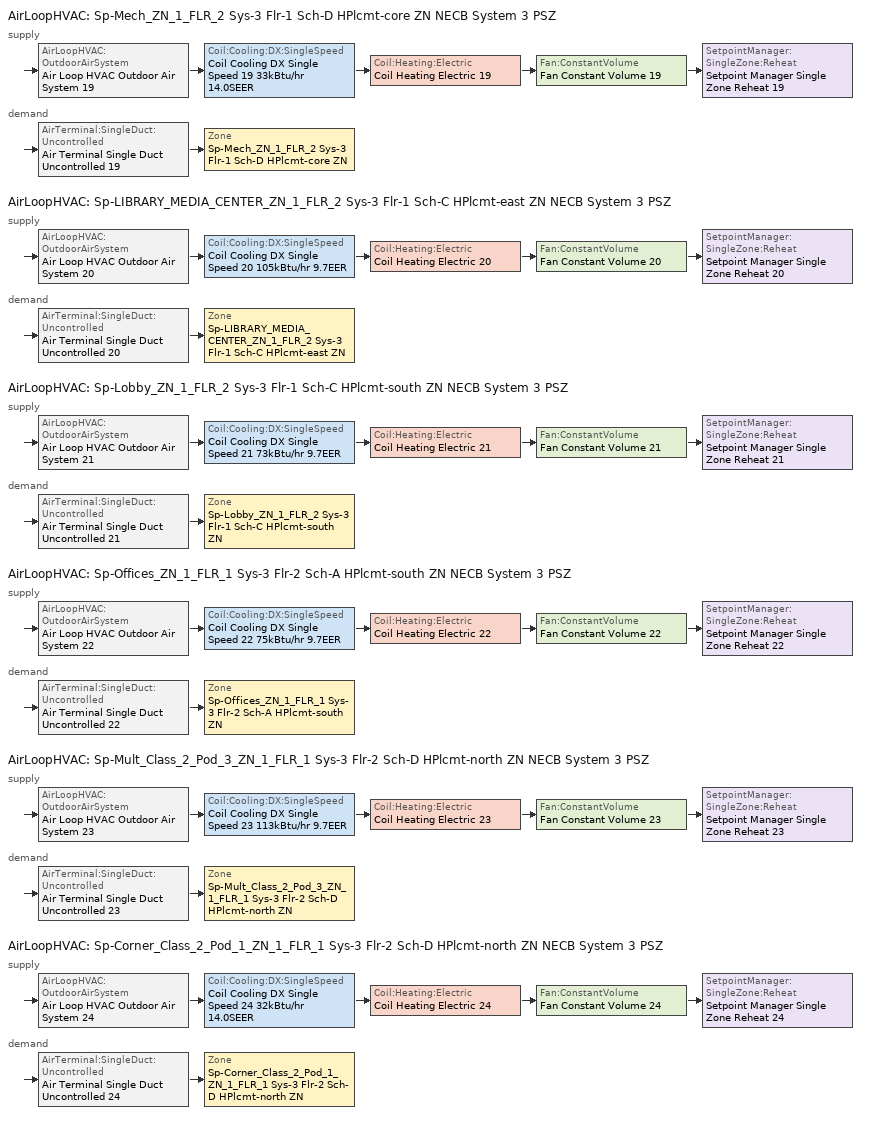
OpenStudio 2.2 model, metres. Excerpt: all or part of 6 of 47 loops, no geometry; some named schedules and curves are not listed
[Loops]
AirLoopHVAC 'Sp-Mech_ZN_1_FLR_2 Sys-3 Flr-1 Sch-D HPlcmt-core ZN NECB System 3 PSZ'
 supply: AirLoopHVAC:OutdoorAirSystem 'Air Loop HVAC Outdoor Air System 19' > Coil:Cooling:DX:SingleSpeed 'Coil Cooling DX Single Speed 19 33kBtu/hr 14.0SEER' > Coil:Heating:Electric 'Coil Heating Electric 19' > Fan:ConstantVolume 'Fan Constant Volume 19' > SetpointManager:SingleZone:Reheat 'Setpoint Manager Single Zone Reheat 19'
 demand: AirTerminal:SingleDuct:Uncontrolled 'Air Terminal Single Duct Uncontrolled 19' > Zone 'Sp-Mech_ZN_1_FLR_2 Sys-3 Flr-1 Sch-D HPlcmt-core ZN'
AirLoopHVAC 'Sp-LIBRARY_MEDIA_CENTER_ZN_1_FLR_2 Sys-3 Flr-1 Sch-C HPlcmt-east ZN NECB System 3 PSZ'
 supply: AirLoopHVAC:OutdoorAirSystem 'Air Loop HVAC Outdoor Air System 20' > Coil:Cooling:DX:SingleSpeed 'Coil Cooling DX Single Speed 20 105kBtu/hr 9.7EER' > Coil:Heating:Electric 'Coil Heating Electric 20' > Fan:ConstantVolume 'Fan Constant Volume 20' > SetpointManager:SingleZone:Reheat 'Setpoint Manager Single Zone Reheat 20'
 demand: AirTerminal:SingleDuct:Uncontrolled 'Air Terminal Single Duct Uncontrolled 20' > Zone 'Sp-LIBRARY_MEDIA_CENTER_ZN_1_FLR_2 Sys-3 Flr-1 Sch-C HPlcmt-east ZN'
AirLoopHVAC 'Sp-Lobby_ZN_1_FLR_2 Sys-3 Flr-1 Sch-C HPlcmt-south ZN NECB System 3 PSZ'
 supply: AirLoopHVAC:OutdoorAirSystem 'Air Loop HVAC Outdoor Air System 21' > Coil:Cooling:DX:SingleSpeed 'Coil Cooling DX Single Speed 21 73kBtu/hr 9.7EER' > Coil:Heating:Electric 'Coil Heating Electric 21' > Fan:ConstantVolume 'Fan Constant Volume 21' > SetpointManager:SingleZone:Reheat 'Setpoint Manager Single Zone Reheat 21'
 demand: AirTerminal:SingleDuct:Uncontrolled 'Air Terminal Single Duct Uncontrolled 21' > Zone 'Sp-Lobby_ZN_1_FLR_2 Sys-3 Flr-1 Sch-C HPlcmt-south ZN'
AirLoopHVAC 'Sp-Offices_ZN_1_FLR_1 Sys-3 Flr-2 Sch-A HPlcmt-south ZN NECB System 3 PSZ'
 supply: AirLoopHVAC:OutdoorAirSystem 'Air Loop HVAC Outdoor Air System 22' > Coil:Cooling:DX:SingleSpeed 'Coil Cooling DX Single Speed 22 75kBtu/hr 9.7EER' > Coil:Heating:Electric 'Coil Heating Electric 22' > Fan:ConstantVolume 'Fan Constant Volume 22' > SetpointManager:SingleZone:Reheat 'Setpoint Manager Single Zone Reheat 22'
 demand: AirTerminal:SingleDuct:Uncontrolled 'Air Terminal Single Duct Uncontrolled 22' > Zone 'Sp-Offices_ZN_1_FLR_1 Sys-3 Flr-2 Sch-A HPlcmt-south ZN'
AirLoopHVAC 'Sp-Mult_Class_2_Pod_3_ZN_1_FLR_1 Sys-3 Flr-2 Sch-D HPlcmt-north ZN NECB System 3 PSZ'
 supply: AirLoopHVAC:OutdoorAirSystem 'Air Loop HVAC Outdoor Air System 23' > Coil:Cooling:DX:SingleSpeed 'Coil Cooling DX Single Speed 23 113kBtu/hr 9.7EER' > Coil:Heating:Electric 'Coil Heating Electric 23' > Fan:ConstantVolume 'Fan Constant Volume 23' > SetpointManager:SingleZone:Reheat 'Setpoint Manager Single Zone Reheat 23'
 demand: AirTerminal:SingleDuct:Uncontrolled 'Air Terminal Single Duct Uncontrolled 23' > Zone 'Sp-Mult_Class_2_Pod_3_ZN_1_FLR_1 Sys-3 Flr-2 Sch-D HPlcmt-north ZN'
AirLoopHVAC 'Sp-Corner_Class_2_Pod_1_ZN_1_FLR_1 Sys-3 Flr-2 Sch-D HPlcmt-north ZN NECB System 3 PSZ'
 supply: AirLoopHVAC:OutdoorAirSystem 'Air Loop HVAC Outdoor Air System 24' > Coil:Cooling:DX:SingleSpeed 'Coil Cooling DX Single Speed 24 32kBtu/hr 14.0SEER' > Coil:Heating:Electric 'Coil Heating Electric 24' > Fan:ConstantVolume 'Fan Constant Volume 24' > SetpointManager:SingleZone:Reheat 'Setpoint Manager Single Zone Reheat 24'
 demand: AirTerminal:SingleDuct:Uncontrolled 'Air Terminal Single Duct Uncontrolled 24' > Zone 'Sp-Corner_Class_2_Pod_1_ZN_1_FLR_1 Sys-3 Flr-2 Sch-D HPlcmt-north ZN'
[Sizing:Zone] Zone Cooling Design Supply Air Temperature Input Method=SupplyAirTemperature; Zone Cooling Design Supply Air Temperature {C}=13; Zone Cooling Design Supply Air Temperature Difference {deltaC}=11.11; Zone Heating Design Supply Air Temperature Input Method=SupplyAirTemperature; Zone Heating Design Supply Air Temperature {C}=43; Zone Heating Design Supply Air Temperature Difference {deltaC}=11.11; Zone Cooling Design Supply Air Humidity Ratio {kg-H2O/kg-air}=0.0085; Zone Heating Design Supply Air Humidity Ratio {kg-H2O/kg-air}=0.008; Zone Heating Sizing Factor=1.3; Zone Cooling Sizing Factor=1.1; Cooling Design Air Flow Method=DesignDay; Heating Design Air Flow Method=DesignDay; Account for Dedicated Outdoor Air System=No; Dedicated Outdoor Air System Control Strategy=NeutralSupplyAir; Dedicated Outdoor Air Low Setpoint Temperature for Design {C}=autosize; Dedicated Outdoor Air High Setpoint Temperature for Design {C}=autosize
Sp-Mech_ZN_1_FLR_2 Sys-3 Flr-1 Sch-D HPlcmt-core ZN; Sp-LIBRARY_MEDIA_CENTER_ZN_1_FLR_2 Sys-3 Flr-1 Sch-C HPlcmt-east ZN; Sp-Lobby_ZN_1_FLR_2 Sys-3 Flr-1 Sch-C HPlcmt-south ZN; Sp-Offices_ZN_1_FLR_1 Sys-3 Flr-2 Sch-A HPlcmt-south ZN; Sp-Mult_Class_2_Pod_3_ZN_1_FLR_1 Sys-3 Flr-2 Sch-D HPlcmt-north ZN; Sp-Corner_Class_2_Pod_1_ZN_1_FLR_1 Sys-3 Flr-2 Sch-D HPlcmt-north ZN
[Zone equipment]
Sp-Mech_ZN_1_FLR_2 Sys-3 Flr-1 Sch-D HPlcmt-core ZN: Air Terminal Single Duct Uncontrolled 19, Zone HVAC Baseboard Convective Electric 19
Sp-LIBRARY_MEDIA_CENTER_ZN_1_FLR_2 Sys-3 Flr-1 Sch-C HPlcmt-east ZN: Air Terminal Single Duct Uncontrolled 20, Zone HVAC Baseboard Convective Electric 20
Sp-Lobby_ZN_1_FLR_2 Sys-3 Flr-1 Sch-C HPlcmt-south ZN: Air Terminal Single Duct Uncontrolled 21, Zone HVAC Baseboard Convective Electric 21
Sp-Offices_ZN_1_FLR_1 Sys-3 Flr-2 Sch-A HPlcmt-south ZN: Air Terminal Single Duct Uncontrolled 22, Zone HVAC Baseboard Convective Electric 22
Sp-Mult_Class_2_Pod_3_ZN_1_FLR_1 Sys-3 Flr-2 Sch-D HPlcmt-north ZN: Air Terminal Single Duct Uncontrolled 23, Zone HVAC Baseboard Convective Electric 23
Sp-Corner_Class_2_Pod_1_ZN_1_FLR_1 Sys-3 Flr-2 Sch-D HPlcmt-north ZN: Air Terminal Single Duct Uncontrolled 24, Zone HVAC Baseboard Convective Electric 24
[AirLoopHVAC] Design Supply Air Flow Rate {m3/s}=AutoSize
Name | Availability Schedule | Availability Manager
Sp-Mech_ZN_1_FLR_2 Sys-3 Flr-1 Sch-D HPlcmt-core ZN NECB System 3 PSZ | Sp-Mech_ZN_1_FLR_2 Sys-3 Flr-1 Sch-D HPlcmt-core ZN NECB System 3 PSZ Occ Sch | Availability Manager Night Cycle 31
Sp-LIBRARY_MEDIA_CENTER_ZN_1_FLR_2 Sys-3 Flr-1 Sch-C HPlcmt-east ZN NECB System 3 PSZ | Sp-LIBRARY_MEDIA_CENTER_ZN_1_FLR_2 Sys-3 Flr-1 Sch-C HPlcmt-east ZN NECB System 3 PSZ Occ Sch | Availability Manager Night Cycle 25
Sp-Lobby_ZN_1_FLR_2 Sys-3 Flr-1 Sch-C HPlcmt-south ZN NECB System 3 PSZ | Sp-Lobby_ZN_1_FLR_2 Sys-3 Flr-1 Sch-C HPlcmt-south ZN NECB System 3 PSZ Occ Sch | Availability Manager Night Cycle 27
Sp-Offices_ZN_1_FLR_1 Sys-3 Flr-2 Sch-A HPlcmt-south ZN NECB System 3 PSZ | Sp-Offices_ZN_1_FLR_1 Sys-3 Flr-2 Sch-A HPlcmt-south ZN NECB System 3 PSZ Occ Sch | Availability Manager Night Cycle 44
Sp-Mult_Class_2_Pod_3_ZN_1_FLR_1 Sys-3 Flr-2 Sch-D HPlcmt-north ZN NECB System 3 PSZ | Sp-Mult_Class_2_Pod_3_ZN_1_FLR_1 Sys-3 Flr-2 Sch-D HPlcmt-north ZN NECB System 3 PSZ Occ Sch | Availability Manager Night Cycle 42
Sp-Corner_Class_2_Pod_1_ZN_1_FLR_1 Sys-3 Flr-2 Sch-D HPlcmt-north ZN NECB System 3 PSZ | Sp-Corner_Class_2_Pod_1_ZN_1_FLR_1 Sys-3 Flr-2 Sch-D HPlcmt-north ZN NECB System 3 PSZ Occ Sch | Availability Manager Night Cycle 11
[Sizing:System] Type of Load to Size On=Sensible; Design Outdoor Air Flow Rate {m3/s}=Autosize; Minimum System Air Flow Ratio=1; Preheat Design Temperature {C}=7; Preheat Design Humidity Ratio {kg-H2O/kg-Air}=0.008; Precool Design Temperature {C}=13; Precool Design Humidity Ratio {kg-H2O/kg-Air}=0.008; Central Cooling Design Supply Air Temperature {C}=13; Central Heating Design Supply Air Temperature {C}=43; Sizing Option=NonCoincident; 100% Outdoor Air in Cooling=No; 100% Outdoor Air in Heating=No; Central Cooling Design Supply Air Humidity Ratio {kg-H2O/kg-Air}=0.0085; Central Heating Design Supply Air Humidity Ratio {kg-H2O/kg-Air}=0.008; Cooling Design Air Flow Method=DesignDay; Cooling Design Air Flow Rate {m3/s}=0; Heating Design Air Flow Method=DesignDay; Heating Design Air Flow Rate {m3/s}=0; System Outdoor Air Method=ZoneSum; Zone Maximum Outdoor Air Fraction=1; Cooling Supply Air Flow Rate Per Floor Area {m3/s-m2}=0.00996765; Cooling Fraction of Autosized Cooling Supply Air Flow Rate=1; Cooling Supply Air Flow Rate Per Unit Cooling Capacity {m3/s-W}=3.94755e-05; Heating Supply Air Flow Rate Per Floor Area {m3/s-m2}=0.00996765; Heating Fraction of Autosized Heating Supply Air Flow Rate=1; Heating Fraction of Autosized Cooling Supply Air Flow Rate=1; Heating Supply Air Flow Rate Per Unit Heating Capacity {m3/s-W}=3.15882e-05; Cooling Design Capacity Method=CoolingDesignCapacity; Cooling Design Capacity {W}=autosize; Cooling Design Capacity Per Floor Area {W/m2}=234.7; Fraction of Autosized Cooling Design Capacity=1; Heating Design Capacity Method=HeatingDesignCapacity; Heating Design Capacity {W}=autosize; Heating Design Capacity Per Floor Area {W/m2}=157; Fraction of Autosized Heating Design Capacity=1; Central Cooling Capacity Control Method=OnOff
Sp-Mech_ZN_1_FLR_2 Sys-3 Flr-1 Sch-D HPlcmt-core ZN NECB System 3 PSZ; Sp-LIBRARY_MEDIA_CENTER_ZN_1_FLR_2 Sys-3 Flr-1 Sch-C HPlcmt-east ZN NECB System 3 PSZ; Sp-Lobby_ZN_1_FLR_2 Sys-3 Flr-1 Sch-C HPlcmt-south ZN NECB System 3 PSZ; Sp-Offices_ZN_1_FLR_1 Sys-3 Flr-2 Sch-A HPlcmt-south ZN NECB System 3 PSZ; Sp-Mult_Class_2_Pod_3_ZN_1_FLR_1 Sys-3 Flr-2 Sch-D HPlcmt-north ZN NECB System 3 PSZ; Sp-Corner_Class_2_Pod_1_ZN_1_FLR_1 Sys-3 Flr-2 Sch-D HPlcmt-north ZN NECB System 3 PSZ
[Fan:ConstantVolume] Availability Schedule=Always On Discrete; Fan Efficiency=0.39975; Pressure Rise {Pa}=640; Maximum Flow Rate {m3/s}=AutoSize; Motor Efficiency=0.615
Fan Constant Volume 19; Fan Constant Volume 20; Fan Constant Volume 21; Fan Constant Volume 22; Fan Constant Volume 23; Fan Constant Volume 24
[Coil:Heating:Electric] Availability Schedule=Always On Discrete
Coil Heating Electric 19; Coil Heating Electric 20; Coil Heating Electric 21; Coil Heating Electric 22; Coil Heating Electric 23; Coil Heating Electric 24
[Coil:Cooling:DX:SingleSpeed] Availability Schedule=Always On Discrete; Rated Total Cooling Capacity {W}=autosize; Rated Sensible Heat Ratio=autosize; Rated Air Flow Rate {m3/s}=autosize; Rated Evaporator Fan Power Per Volume Flow Rate {W/(m3/s)}=773.3; Condenser Type=AirCooled; Evaporative Condenser Effectiveness=0; Evaporative Condenser Air Flow Rate {m3/s}=Autosize; Evaporative Condenser Pump Rated Power Consumption {W}=Autosize; Crankcase Heater Capacity {W}=0; Maximum Outdoor Dry-Bulb Temperature for Crankcase Heater Operation {C}=0; Basin Heater Capacity {W/K}=0; Basin Heater Setpoint Temperature {C}=10
Name | Rated COP {W/W} | Total Cooling Capacity Function of Temperature Curve | Total Cooling Capacity Function of Flow Fraction Curve | Energy Input Ratio Function of Temperature Curve | Energy Input Ratio Function of Flow Fraction Curve | Part Load Fraction Correlation Curve
Coil Cooling DX Single Speed 19 33kBtu/hr 14.0SEER | 3.8248 | DXCOOL-NECB2011-REF-CAPFT 10 | DXCOOL-NECB2011-REF-CAPFFLOW 10 | DXCOOL-NECB2011-REF-COOLEIRFT 10 | DXCOOL-NECB2011-REF-COOLEIRFFLOW 10 | DXCOOL-NECB2011-REF-COOLPLFFPLR 10
Coil Cooling DX Single Speed 20 105kBtu/hr 9.7EER | 3.35829 | DXCOOL-NECB2011-REF-CAPFT 12 | DXCOOL-NECB2011-REF-CAPFFLOW 12 | DXCOOL-NECB2011-REF-COOLEIRFT 12 | DXCOOL-NECB2011-REF-COOLEIRFFLOW 12 | DXCOOL-NECB2011-REF-COOLPLFFPLR 12
Coil Cooling DX Single Speed 21 73kBtu/hr 9.7EER | 3.33428 | DXCOOL-NECB2011-REF-CAPFT 13 | DXCOOL-NECB2011-REF-CAPFFLOW 13 | DXCOOL-NECB2011-REF-COOLEIRFT 13 | DXCOOL-NECB2011-REF-COOLEIRFFLOW 13 | DXCOOL-NECB2011-REF-COOLPLFFPLR 13
Coil Cooling DX Single Speed 22 75kBtu/hr 9.7EER | 3.33559 | DXCOOL-NECB2011-REF-CAPFT 14 | DXCOOL-NECB2011-REF-CAPFFLOW 14 | DXCOOL-NECB2011-REF-COOLEIRFT 14 | DXCOOL-NECB2011-REF-COOLEIRFFLOW 14 | DXCOOL-NECB2011-REF-COOLPLFFPLR 14
Coil Cooling DX Single Speed 23 113kBtu/hr 9.7EER | 3.36416 | DXCOOL-NECB2011-REF-CAPFT 15 | DXCOOL-NECB2011-REF-CAPFFLOW 15 | DXCOOL-NECB2011-REF-COOLEIRFT 15 | DXCOOL-NECB2011-REF-COOLEIRFFLOW 15 | DXCOOL-NECB2011-REF-COOLPLFFPLR 15
Coil Cooling DX Single Speed 24 32kBtu/hr 14.0SEER | 3.8248 | DXCOOL-NECB2011-REF-CAPFT 16 | DXCOOL-NECB2011-REF-CAPFFLOW 16 | DXCOOL-NECB2011-REF-COOLEIRFT 16 | DXCOOL-NECB2011-REF-COOLEIRFFLOW 16 | DXCOOL-NECB2011-REF-COOLPLFFPLR 16
[Controller:OutdoorAir] Minimum Outdoor Air Flow Rate {m3/s}=0; Maximum Outdoor Air Flow Rate {m3/s}=Autosize; Economizer Control Action Type=ModulateFlow; Lockout Type=NoLockout; Minimum Limit Type=FixedMinimum; High Humidity Control=No; Heat Recovery Bypass Control Type=BypassWhenWithinEconomizerLimits
Name | Economizer Control Type | Economizer Maximum Limit Dry-Bulb Temperature {C} | Economizer Maximum Limit Enthalpy {J/kg} | Economizer Minimum Limit Dry-Bulb Temperature {C} | Minimum Outdoor Air Schedule | Controller Mechanical Ventilation
Controller Outdoor Air 19 | NoEconomizer | 28 | 64000 | -100 | Sp-Mech_ZN_1_FLR_2 Sys-3 Flr-1 Sch-D HPlcmt-core ZN NECB System 3 PSZ Occ Sch | Controller Mechanical Ventilation 19
Controller Outdoor Air 20 | DifferentialEnthalpy |  |  |  | Sp-LIBRARY_MEDIA_CENTER_ZN_1_FLR_2 Sys-3 Flr-1 Sch-C HPlcmt-east ZN NECB System 3 PSZ Occ Sch | Controller Mechanical Ventilation 20
Controller Outdoor Air 21 | DifferentialEnthalpy |  |  |  | Sp-Lobby_ZN_1_FLR_2 Sys-3 Flr-1 Sch-C HPlcmt-south ZN NECB System 3 PSZ Occ Sch | Controller Mechanical Ventilation 21
Controller Outdoor Air 22 | DifferentialEnthalpy |  |  |  | Sp-Offices_ZN_1_FLR_1 Sys-3 Flr-2 Sch-A HPlcmt-south ZN NECB System 3 PSZ Occ Sch | Controller Mechanical Ventilation 22
Controller Outdoor Air 23 | DifferentialEnthalpy |  |  |  | Sp-Mult_Class_2_Pod_3_ZN_1_FLR_1 Sys-3 Flr-2 Sch-D HPlcmt-north ZN NECB System 3 PSZ Occ Sch | Controller Mechanical Ventilation 23
Controller Outdoor Air 24 | NoEconomizer | 28 | 64000 | -100 | Sp-Corner_Class_2_Pod_1_ZN_1_FLR_1 Sys-3 Flr-2 Sch-D HPlcmt-north ZN NECB System 3 PSZ Occ Sch | Controller Mechanical Ventilation 24
[Controller:MechanicalVentilation] Availability Schedule=Always On Discrete; System Outdoor Air Method=ZoneSum
Controller Mechanical Ventilation 19; Controller Mechanical Ventilation 20; Controller Mechanical Ventilation 21; Controller Mechanical Ventilation 22; Controller Mechanical Ventilation 23; Controller Mechanical Ventilation 24
[AirLoopHVAC:OutdoorAirSystem]
Name | Controller
Air Loop HVAC Outdoor Air System 19 | Controller Outdoor Air 19
Air Loop HVAC Outdoor Air System 20 | Controller Outdoor Air 20
Air Loop HVAC Outdoor Air System 21 | Controller Outdoor Air 21
Air Loop HVAC Outdoor Air System 22 | Controller Outdoor Air 22
Air Loop HVAC Outdoor Air System 23 | Controller Outdoor Air 23
Air Loop HVAC Outdoor Air System 24 | Controller Outdoor Air 24
[SetpointManager:SingleZone:Reheat] Minimum Supply Air Temperature {C}=13; Maximum Supply Air Temperature {C}=43
Name | Control Zone
Setpoint Manager Single Zone Reheat 19 | Sp-Mech_ZN_1_FLR_2 Sys-3 Flr-1 Sch-D HPlcmt-core ZN
Setpoint Manager Single Zone Reheat 20 | Sp-LIBRARY_MEDIA_CENTER_ZN_1_FLR_2 Sys-3 Flr-1 Sch-C HPlcmt-east ZN
Setpoint Manager Single Zone Reheat 21 | Sp-Lobby_ZN_1_FLR_2 Sys-3 Flr-1 Sch-C HPlcmt-south ZN
Setpoint Manager Single Zone Reheat 22 | Sp-Offices_ZN_1_FLR_1 Sys-3 Flr-2 Sch-A HPlcmt-south ZN
Setpoint Manager Single Zone Reheat 23 | Sp-Mult_Class_2_Pod_3_ZN_1_FLR_1 Sys-3 Flr-2 Sch-D HPlcmt-north ZN
Setpoint Manager Single Zone Reheat 24 | Sp-Corner_Class_2_Pod_1_ZN_1_FLR_1 Sys-3 Flr-2 Sch-D HPlcmt-north ZN
[AirTerminal:SingleDuct:Uncontrolled] Availability Schedule=Always On Discrete; Maximum Air Flow Rate {m3/s}=AutoSize
Air Terminal Single Duct Uncontrolled 19; Air Terminal Single Duct Uncontrolled 20; Air Terminal Single Duct Uncontrolled 21; Air Terminal Single Duct Uncontrolled 22; Air Terminal Single Duct Uncontrolled 23; Air Terminal Single Duct Uncontrolled 24
[ZoneHVAC:Baseboard:Convective:Electric] Availability Schedule=Always On Discrete; Nominal Capacity {W}=autosize; Efficiency=1
Zone HVAC Baseboard Convective Electric 19; Zone HVAC Baseboard Convective Electric 20; Zone HVAC Baseboard Convective Electric 21; Zone HVAC Baseboard Convective Electric 22; Zone HVAC Baseboard Convective Electric 23; Zone HVAC Baseboard Convective Electric 24
[AvailabilityManager:NightCycle] Control Type=CycleOnAny; Thermostat Tolerance {deltaC}=1; Cycling Run Time {s}=3600
Availability Manager Night Cycle 11; Availability Manager Night Cycle 25; Availability Manager Night Cycle 27; Availability Manager Night Cycle 31; Availability Manager Night Cycle 42; Availability Manager Night Cycle 44
[Schedule:Ruleset]
Name | Default Day Schedule | Summer Design Day Schedule | Winter Design Day Schedule
Sp-Corner_Class_2_Pod_1_ZN_1_FLR_1 Sys-3 Flr-2 Sch-D HPlcmt-north ZN NECB System 3 PSZ Occ Sch | Sp-Corner_Class_2_Pod_1_ZN_1_FLR_1 Sys-3 Flr-2 Sch-D HPlcmt-north ZN NECB System 3 PSZ Occ Sch Default | Sp-Corner_Class_2_Pod_1_ZN_1_FLR_1 Sys-3 Flr-2 Sch-D HPlcmt-north ZN NECB System 3 PSZ Occ Sch Summer Design Day | Sp-Corner_Class_2_Pod_1_ZN_1_FLR_1 Sys-3 Flr-2 Sch-D HPlcmt-north ZN NECB System 3 PSZ Occ Sch Winter Design Day
Sp-LIBRARY_MEDIA_CENTER_ZN_1_FLR_2 Sys-3 Flr-1 Sch-C HPlcmt-east ZN NECB System 3 PSZ Occ Sch | Sp-LIBRARY_MEDIA_CENTER_ZN_1_FLR_2 Sys-3 Flr-1 Sch-C HPlcmt-east ZN NECB System 3 PSZ Occ Sch Default | Sp-LIBRARY_MEDIA_CENTER_ZN_1_FLR_2 Sys-3 Flr-1 Sch-C HPlcmt-east ZN NECB System 3 PSZ Occ Sch Summer Design Day | Sp-LIBRARY_MEDIA_CENTER_ZN_1_FLR_2 Sys-3 Flr-1 Sch-C HPlcmt-east ZN NECB System 3 PSZ Occ Sch Winter Design Day
Sp-Lobby_ZN_1_FLR_2 Sys-3 Flr-1 Sch-C HPlcmt-south ZN NECB System 3 PSZ Occ Sch | Sp-Lobby_ZN_1_FLR_2 Sys-3 Flr-1 Sch-C HPlcmt-south ZN NECB System 3 PSZ Occ Sch Default | Sp-Lobby_ZN_1_FLR_2 Sys-3 Flr-1 Sch-C HPlcmt-south ZN NECB System 3 PSZ Occ Sch Summer Design Day | Sp-Lobby_ZN_1_FLR_2 Sys-3 Flr-1 Sch-C HPlcmt-south ZN NECB System 3 PSZ Occ Sch Winter Design Day
Sp-Mech_ZN_1_FLR_2 Sys-3 Flr-1 Sch-D HPlcmt-core ZN NECB System 3 PSZ Occ Sch | Sp-Mech_ZN_1_FLR_2 Sys-3 Flr-1 Sch-D HPlcmt-core ZN NECB System 3 PSZ Occ Sch Default | Sp-Mech_ZN_1_FLR_2 Sys-3 Flr-1 Sch-D HPlcmt-core ZN NECB System 3 PSZ Occ Sch Summer Design Day | Sp-Mech_ZN_1_FLR_2 Sys-3 Flr-1 Sch-D HPlcmt-core ZN NECB System 3 PSZ Occ Sch Winter Design Day
Sp-Mult_Class_2_Pod_3_ZN_1_FLR_1 Sys-3 Flr-2 Sch-D HPlcmt-north ZN NECB System 3 PSZ Occ Sch | Sp-Mult_Class_2_Pod_3_ZN_1_FLR_1 Sys-3 Flr-2 Sch-D HPlcmt-north ZN NECB System 3 PSZ Occ Sch Default | Sp-Mult_Class_2_Pod_3_ZN_1_FLR_1 Sys-3 Flr-2 Sch-D HPlcmt-north ZN NECB System 3 PSZ Occ Sch Summer Design Day | Sp-Mult_Class_2_Pod_3_ZN_1_FLR_1 Sys-3 Flr-2 Sch-D HPlcmt-north ZN NECB System 3 PSZ Occ Sch Winter Design Day
Sp-Offices_ZN_1_FLR_1 Sys-3 Flr-2 Sch-A HPlcmt-south ZN NECB System 3 PSZ Occ Sch | Sp-Offices_ZN_1_FLR_1 Sys-3 Flr-2 Sch-A HPlcmt-south ZN NECB System 3 PSZ Occ Sch Default | Sp-Offices_ZN_1_FLR_1 Sys-3 Flr-2 Sch-A HPlcmt-south ZN NECB System 3 PSZ Occ Sch Summer Design Day | Sp-Offices_ZN_1_FLR_1 Sys-3 Flr-2 Sch-A HPlcmt-south ZN NECB System 3 PSZ Occ Sch Winter Design Day
[Schedule:Constant]
Always On Discrete: Value=1
[Curve:Biquadratic] Minimum Value of x=13; Maximum Value of x=24; Minimum Value of y=24; Maximum Value of y=46
Name | Coefficient1 Constant | Coefficient2 x | Coefficient3 x**2 | Coefficient4 y | Coefficient5 y**2 | Coefficient6 x*y
DXCOOL-NECB2011-REF-CAPFT 10; DXCOOL-NECB2011-REF-CAPFT 12; DXCOOL-NECB2011-REF-CAPFT 13; DXCOOL-NECB2011-REF-CAPFT 14; DXCOOL-NECB2011-REF-CAPFT 15 | 0.867905 | 0.0142459 | 0.00055436 | -0.0075575 | 3.3e-05 | -0.0001918
DXCOOL-NECB2011-REF-COOLEIRFT 10; DXCOOL-NECB2011-REF-COOLEIRFT 12; DXCOOL-NECB2011-REF-COOLEIRFT 13; DXCOOL-NECB2011-REF-COOLEIRFT 14; DXCOOL-NECB2011-REF-COOLEIRFT 15 | 0.116936 | 0.0284933 | -0.0004112 | 0.0214108 | 0.00016103 | -0.0006791
[Curve:Quadratic] Coefficient1 Constant=1; Coefficient2 x=0; Coefficient3 x**2=0; Minimum Value of x=0; Maximum Value of x=1
DXCOOL-NECB2011-REF-CAPFFLOW 10; DXCOOL-NECB2011-REF-COOLEIRFFLOW 10; DXCOOL-NECB2011-REF-CAPFFLOW 12; DXCOOL-NECB2011-REF-COOLEIRFFLOW 12; DXCOOL-NECB2011-REF-CAPFFLOW 13; DXCOOL-NECB2011-REF-COOLEIRFFLOW 13; DXCOOL-NECB2011-REF-CAPFFLOW 14; DXCOOL-NECB2011-REF-COOLEIRFFLOW 14; DXCOOL-NECB2011-REF-CAPFFLOW 15; DXCOOL-NECB2011-REF-COOLEIRFFLOW 15
[Curve:Cubic] Coefficient1 Constant=0.0277; Coefficient2 x=4.9151; Coefficient3 x**2=-8.184; Coefficient4 x**3=4.2702; Minimum Value of x=0.7; Maximum Value of x=1
DXCOOL-NECB2011-REF-COOLPLFFPLR 10; DXCOOL-NECB2011-REF-COOLPLFFPLR 12; DXCOOL-NECB2011-REF-COOLPLFFPLR 13; DXCOOL-NECB2011-REF-COOLPLFFPLR 14; DXCOOL-NECB2011-REF-COOLPLFFPLR 15
